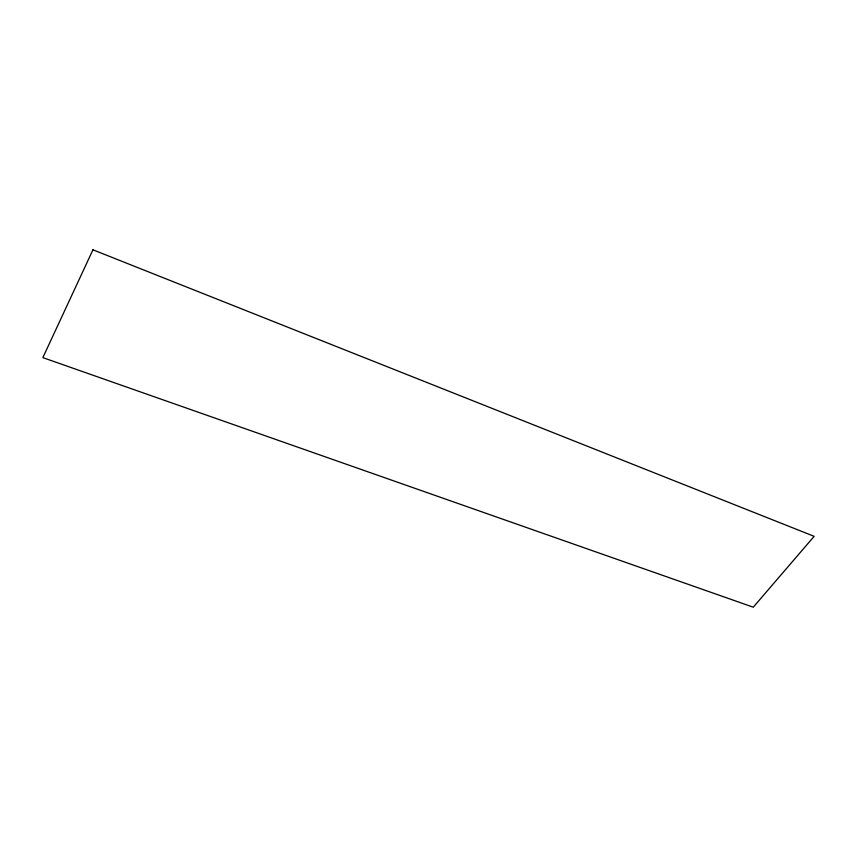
<?xml version="1.0" encoding="UTF-8"?>
<svg xmlns="http://www.w3.org/2000/svg" width="857" height="857" viewBox="0 0 857 857"><rect width="100%" height="100%" fill="white"/><g stroke="black" fill="none" stroke-linecap="round" stroke-linejoin="round"><path stroke-width="1.29" d="M92.942 249.805L42.85 357.626L753.271 607.195L814.15 536.332L92.942 249.805"/></g></svg>
